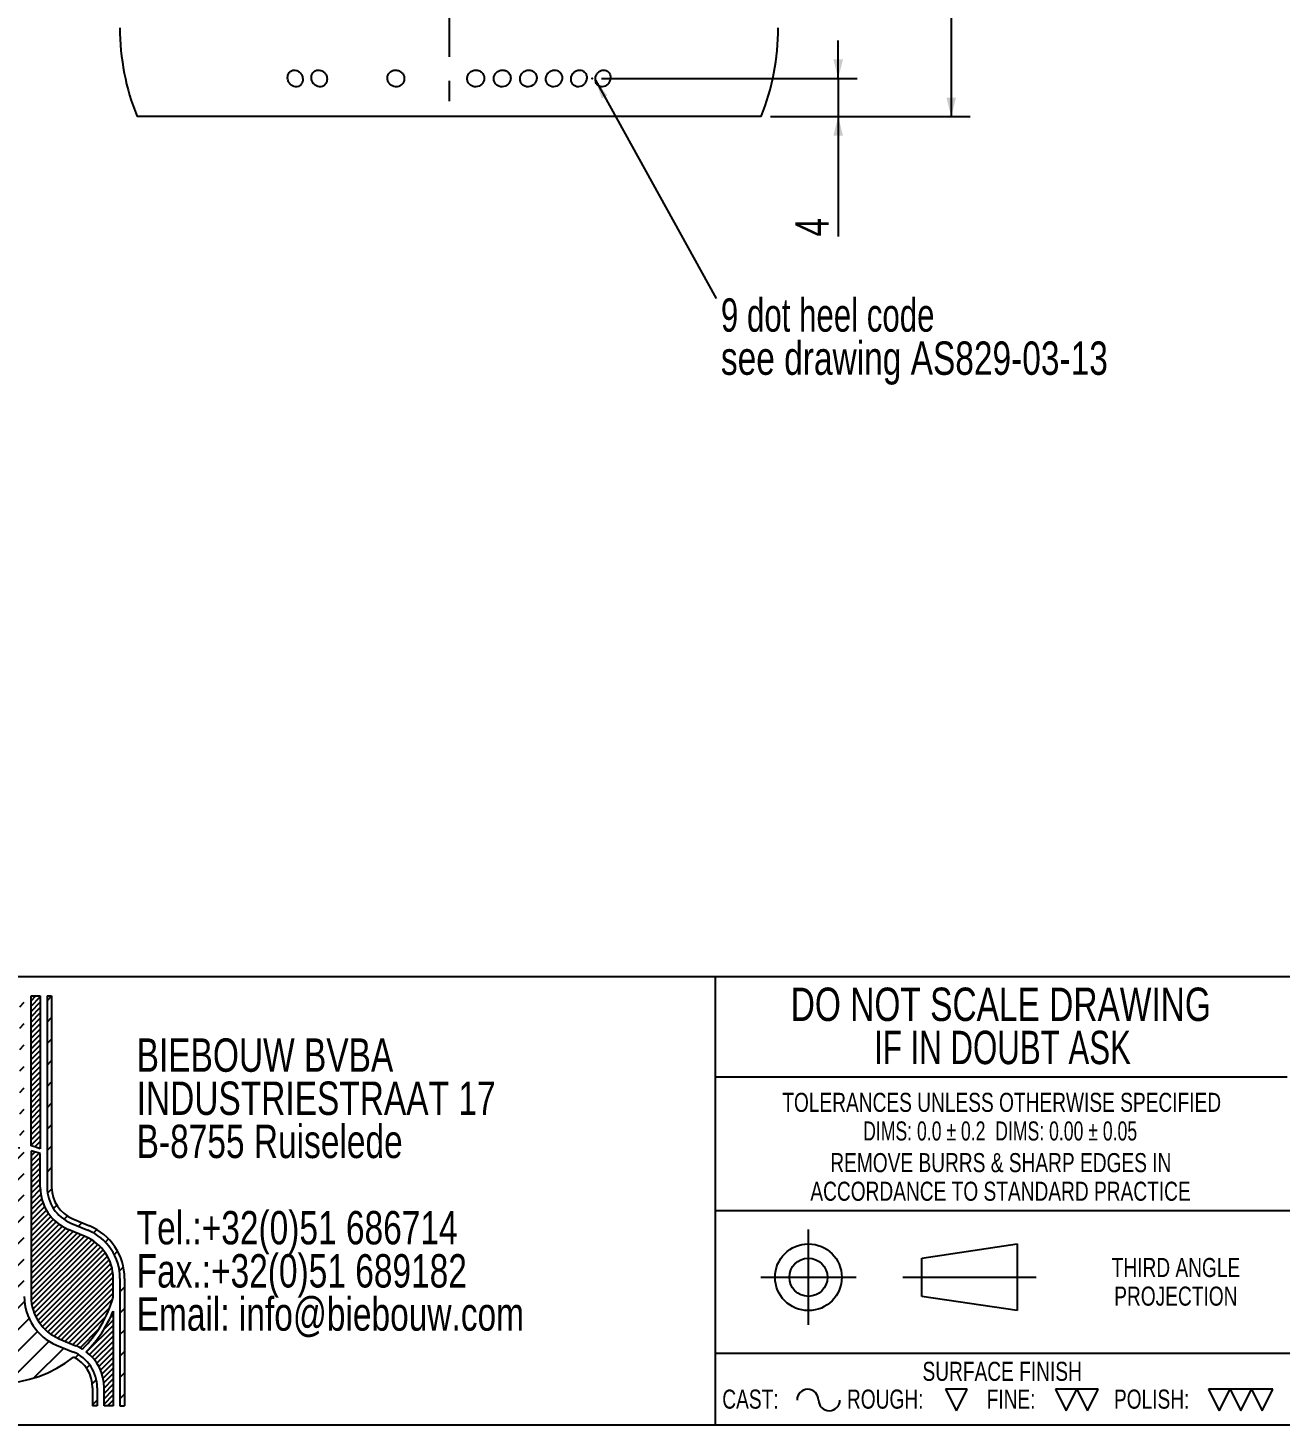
# Model space of a CAD drawing. Header units: millimetres. Extents: x 8 to 586, y 8 to 412.
# Drawn here: x 200.9 to 332.2, y 8 to 154.5 of the extents above; entities that cross this region are included whole.
import ezdxf

# ---------------------------------------------------------------- set-up
doc = ezdxf.new("R2010")
doc.units = ezdxf.units.MM
doc.header["$PDSIZE"] = -1
doc.linetypes.add('CENTERX2', pattern=[20.319999999999997, 12.7, -2.54, 2.54, -2.54])
for name, color, linetype in [('CENTERLINE', 4, 'CENTERX2'), ('DIMENSIONS', 2, 'Continuous'), ('HATCH', 3, 'Continuous'), ('TEXT', 2, 'Continuous')]:
    doc.layers.add(name, color=color, linetype=linetype)
doc.layers.add('OUTLINE', color=7, linetype='Continuous', lineweight=25)
doc.styles.add('SLDTEXTSTYLE0', font='TXT', dxfattribs={"width": 0.75})
doc.styles.add('SLDTEXTSTYLE1', font='TXT', dxfattribs={"width": 0.6911764705882353})
doc.styles.add('SLDTEXTSTYLE2', font='TXT', dxfattribs={"width": 0.7})
doc.dimstyles.new('SLDDIMSTYLE0', dxfattribs={"dimtxt": 3.5, "dimasz": 2, "dimexe": 0, "dimexo": 0.0625, "dimgap": 0.875, "dimtad": 1, "dimrnd": 1e-09, "dimzin": 12, "dimdsep": 46, "dimtxsty": 'SLDTEXTSTYLE0', "dimsah": 1, "dimcen": 0.09, "dimadec": 0, "dimazin": 3, "dimtfac": 1, "dimtofl": 0, "dimtmove": 0, "dimatfit": 3, "dimfxl": 0, "dimfrac": 2, "dimtolj": 1, "dimtzin": 12, "dimarcsym": 0})
doc.dimstyles.new('SLDDIMSTYLE12', dxfattribs={"dimtxt": 3.5, "dimasz": 2, "dimexe": 0, "dimexo": 0.0625, "dimgap": 0.875, "dimtad": 1, "dimrnd": 1e-09, "dimzin": 12, "dimdsep": 46, "dimtxsty": 'SLDTEXTSTYLE0', "dimsah": 1, "dimcen": 0.09, "dimadec": 0, "dimazin": 3, "dimtfac": 1, "dimtmove": 0, "dimatfit": 0, "dimfxl": 0, "dimfrac": 2, "dimtolj": 1, "dimtzin": 12, "dimarcsym": 0})
doc.dimstyles.new('SLDDIMSTYLE13', dxfattribs={"dimtxt": 0.18, "dimasz": 2, "dimexe": 0, "dimexo": 0.0625, "dimgap": 0, "dimtad": 0, "dimtih": 1, "dimtoh": 1, "dimdec": 0, "dimrnd": 1e-09, "dimzin": 0, "dimdsep": 46, "dimtxsty": 'Standard', "dimsah": 1, "dimcen": 0.09, "dimadec": 0, "dimazin": 0, "dimtfac": 2, "dimtdec": 0, "dimtofl": 0, "dimtmove": 0, "dimatfit": 3, "dimfxl": 0, "dimfrac": 2, "dimtolj": 1, "dimtzin": 0, "dimarcsym": 0})
pattern_1 = [(45, (0, 0), (-0.2806330037834111, 0.2806330037834111), [])]
pattern_2 = [(45.0000000000001, (0, 0), (-1.122532015133646, 1.122532015133642), [])]

# ---------------------------------------------------------------- blocks, each defined once
blk = doc.blocks.new('SW_NOTE_0_1')
at = {"layer": 'TEXT', "color": 0, "char_height": 3.5, "attachment_point": 1, "style": 'SLDTEXTSTYLE0'}
for s, insert in [('BIEBOUW BVBA', (0, 4.497652582159624)), ('INDUSTRIESTRAAT 17', (0, -0.02804194829763434)), ('B-8755 Ruiselede', (0, -4.553736478754892)), ('Tel.:+32(0)51 686714', (0, -13.60512553966941)), ('Fax.:+32(0)51 689182', (0, -18.13082007012667)), ('Email: info@biebouw.com', (0, -22.65651460058393))]:
    blk.add_mtext(s, dxfattribs=dict(at, insert=insert))
blk = doc.blocks.new('SW_NOTE_0_2')
at = {"layer": 'TEXT', "color": 0, "char_height": 2, "attachment_point": 2, "style": 'SLDTEXTSTYLE0'}
for s, insert in [('THIRD ANGLE', (8.343749999999982, 2.5700871898055)), ('PROJECTION', (8.329166397452347, -0.4299128362715322))]:
    blk.add_mtext(s, dxfattribs=dict(at, insert=insert))
blk = doc.blocks.new('SW_NOTE_0_3')
at = {"layer": 'TEXT', "color": 0, "char_height": 2, "attachment_point": 2, "style": 'SLDTEXTSTYLE0'}
for s, insert in [('REMOVE BURRS & SHARP EDGES IN', (21.78124999999998, 2.570087189805503)), ('ACCORDANCE TO STANDARD PRACTICE', (21.7472258657217, -0.4299128362715288))]:
    blk.add_mtext(s, dxfattribs=dict(at, insert=insert))
blk = doc.blocks.new('SW_NOTE_0_4')
at = {"layer": 'TEXT', "color": 0, "char_height": 2, "attachment_point": 2}
for s, insert, style in [('TOLERANCES UNLESS OTHERWISE SPECIFIED', (27.09375000000003, 2.570087189805503), 'SLDTEXTSTYLE0'), ('DIMS: 0.0 ± 0.2  DIMS: 0.00 ± 0.05', (26.93194648623465, -0.4299128362715288), 'SLDTEXTSTYLE1')]:
    blk.add_mtext(s, dxfattribs=dict(at, insert=insert, style=style))
blk = doc.blocks.new('SW_NOTE_0_5')
at = {"layer": 'TEXT', "color": 0, "char_height": 3.5, "attachment_point": 2}
for s, insert, style in [('DO NOT SCALE DRAWING', (28.71093749999998, 4.497652582159624), 'SLDTEXTSTYLE0'), ('IF IN DOUBT ASK', (28.89079850912096, -0.02804194829763434), 'SLDTEXTSTYLE2')]:
    blk.add_mtext(s, dxfattribs=dict(at, insert=insert, style=style))
blk = doc.blocks.new('_D_32')
at = {"layer": 'DIMENSIONS'}
for p, q in [((285.9002017751175, 149.2297910918383), (285.9002017751175, 153.2297910918383)), ((261.0780987572102, 149.2297910918383), (287.9002017751175, 149.2297910918383)), ((285.9002017751175, 149.2297910918383), (285.9002017751175, 145.2297910918383)), ((278.8051129626974, 145.2297910918383), (287.9002017751175, 145.2297910918383)), ((285.9002017751175, 145.2297910918383), (285.9002017751175, 132.646916016936))]:
    blk.add_line(p, q, dxfattribs=at)
for points in [[(285.9002017751175, 149.2297910918383), (286.4002017751175, 151.2297910918383), (285.4002017751175, 151.2297910918383)], [(285.9002017751175, 145.2297910918383), (285.4002017751175, 143.2297910918383), (286.4002017751175, 143.2297910918383)]]:
    blk.add_solid(points, dxfattribs=at)
at = {"layer": 'DIMENSIONS', "insert": (281.3884648605386, 132.646916016936), "char_height": 3.5, "attachment_point": 1, "rotation": 90.00000000000041, "style": 'SLDTEXTSTYLE0'}
blk.add_mtext('4', dxfattribs=at)
blk = doc.blocks.new('_D_33')
at = {"layer": 'DIMENSIONS'}
for p, q in [((249.6492055446438, 209.0297910918386), (299.7565778516518, 209.0297910918386)), ((297.7565778516518, 209.0297910918386), (297.7565778516518, 145.2297910918383)), ((278.8051129626974, 145.2297910918383), (299.7565778516518, 145.2297910918383))]:
    blk.add_line(p, q, dxfattribs=at)
for points in [[(297.7565778516518, 209.0297910918386), (297.2565778516518, 207.0297910918386), (298.2565778516518, 207.0297910918386)], [(297.7565778516518, 145.2297910918383), (298.2565778516518, 147.2297910918383), (297.2565778516518, 147.2297910918383)]]:
    blk.add_solid(points, dxfattribs=at)
at = {"layer": 'DIMENSIONS', "insert": (293.2448409370729, 172.604096561381), "char_height": 3.5, "attachment_point": 1, "rotation": 90.00000000000041, "style": 'SLDTEXTSTYLE0'}
blk.add_mtext('63,8', dxfattribs=at)
blk = doc.blocks.new('SW_NOTE_0_6')
at = {"layer": 'TEXT', "color": 0, "char_height": 3.5, "attachment_point": 1}
for s, insert, style in [('9 dot heel code', (0.5003157565675043, 0.03098314587354767), 'SLDTEXTSTYLE2'), ('see drawing AS829-03-13', (0.5003157565675043, -4.494711384583697), 'SLDTEXTSTYLE0')]:
    blk.add_mtext(s, dxfattribs=dict(at, insert=insert, style=style))

msp = doc.modelspace()

# ---------------------------------------------------------------- hatches: boundary and pattern name
at = {"layer": 'HATCH'}
h = msp.add_hatch(dxfattribs=at)
h.set_pattern_fill('LINE', color=256, scale=0.5, angle=45.0000000000001, style=0)
h.set_pattern_definition(pattern_2)
edge = h.paths.add_edge_path(flags=0)
edge.add_line((200.0499999999998, 53.00000000000038), (200.0499999999998, 37.04586100386642))
edge.add_arc((197.8999999999999, 24.81111111111201), 12.42222222222082, 80.03323369975537, 96.62580956482374)
edge.add_line((196.4666666666665, 37.15036394480542), (196.4666666666665, 32.93333333333326))
edge.add_arc((191.6888888888885, 32.93333333333326), 4.777777777777992, 292.61986494804023, 360, ccw=False)
edge.add_line((193.5264957264954, 28.52307692307666), (191.7623931623932, 27.78803418803433))
edge.add_arc((193.6000000000002, 23.37777777777772), 4.77777777777777, 112.6198649480405, 180)
edge.add_line((188.8222222222226, 23.37777777777772), (188.8222222222226, 16.3313967553349))
edge.add_arc((197.8999999999999, 24.81111111111201), 12.42222222222082, 223.049079800242, 308.804006026696)
edge.add_arc((204.1111111111113, 11.91111111111098), 3.583333333333258, -7.958078640513122e-13, 63.95466943930131, ccw=False)
edge.add_line((207.6944444444446, 11.91111111111098), (207.6944444444446, 10.00000000000023))
edge.add_line((207.6944444444446, 10.00000000000023), (208.1722222222219, 10.00000000000023))
edge.add_line((208.1722222222219, 10.00000000000023), (208.1722222222219, 11.91111111111098))
edge.add_arc((204.1111111111113, 11.91111111111098), 4.061111111110831, 0, 67.38013505196817)
edge.add_line((205.6730769230765, 15.6598290598291), (203.9089743589739, 16.39487179487187))
edge.add_arc((206.022222222222, 21.46666666666652), 5.494444444444417, 179.9999999999946, 247.3801350519557, ccw=False)
edge.add_line((200.5277777777776, 21.46666666666697), (200.5277777777776, 53.00000000000038))
edge.add_line((200.5277777777776, 53.00000000000038), (200.0499999999998, 53.00000000000038))
h = msp.add_hatch(dxfattribs=at)
h.set_pattern_fill('ANSI31', color=256, scale=0.125, style=0)
h.set_pattern_definition(pattern_1)
edge = h.paths.add_edge_path(flags=0)
edge.add_arc((197.8999999999999, 24.81111111111201), 12.89999999999925, 70.52877936550652, 74.97388624088018, ccw=False)
edge.add_line((202.2000000000001, 36.97334774751981), (202.2000000000001, 53.00000000000038))
edge.add_line((202.2000000000001, 53.00000000000038), (201.2444444444441, 53.00000000000038))
edge.add_line((201.2444444444441, 53.00000000000038), (201.2444444444441, 37.27003126327632))
h = msp.add_hatch(dxfattribs=at)
h.set_pattern_fill('LINE', color=256, scale=0.5, angle=45.0000000000001, style=0)
h.set_pattern_definition(pattern_2)
edge = h.paths.add_edge_path(flags=0)
edge.add_line((211.0388888888883, 10.00000000000023), (211.0388888888883, 23.37777777777772))
edge.add_arc((205.066666666666, 23.37777777777772), 5.972222222222335, 0, 67.38013505196155)
edge.add_line((207.3636752136744, 28.89059829059849), (205.5995726495722, 29.62564102564125))
edge.add_arc((206.9777777777772, 32.93333333333326), 3.583333333332913, 180, 247.3801350519601, ccw=False)
edge.add_line((203.3944444444444, 32.93333333333326), (203.3944444444444, 53.00000000000038))
edge.add_line((203.3944444444444, 53.00000000000038), (202.9166666666661, 53.00000000000038))
edge.add_line((202.9166666666661, 53.00000000000038), (202.9166666666661, 32.93333333333326))
edge.add_arc((206.9777777777772, 32.93333333333326), 4.061111111111019, 180, 247.3801350519551)
edge.add_line((205.4158119658111, 29.18461538461558), (207.1799145299137, 28.44957264957281))
edge.add_arc((205.066666666666, 23.37777777777772), 5.494444444444536, -7.958078640513122e-13, 67.38013505196102, ccw=False)
edge.add_line((210.5611111111105, 23.37777777777772), (210.5611111111105, 10.00000000000023))
edge.add_line((210.5611111111105, 10.00000000000023), (211.0388888888883, 10.00000000000023))
h = msp.add_hatch(dxfattribs=at)
h.set_pattern_fill('ANSI31', color=256, scale=0.125, style=0)
h.set_pattern_definition(pattern_1)
edge = h.paths.add_edge_path(flags=0)
edge.add_line((202.2000000000001, 32.93333333333326), (202.2000000000001, 36.46536376575504))
edge.add_arc((197.8999999999999, 24.81111111111201), 12.42222222222142, 69.74775325781039, 74.38150172435162)
edge.add_line((201.2444444444441, 36.77465140219116), (201.2444444444441, 21.46666666666697))
edge.add_arc((206.022222222222, 21.46666666666652), 4.777777777777787, 179.9999999999947, 247.3801350519586)
edge.add_line((204.1846153846151, 17.05641025641036), (205.9487179487182, 16.32136752136758))
edge.add_arc((204.1111111111113, 11.91111111111098), 4.777777777778035, 58.20753195096859, 67.38013505195858, ccw=False)
edge.add_arc((197.8999999999999, 24.81111111111201), 12.42222222222245, 314.6385798455304, 344.0576313943708)
edge.add_line((209.8444444444444, 21.39909530636341), (209.8444444444444, 23.37777777777772))
edge.add_arc((205.066666666666, 23.37777777777772), 4.777777777778299, 0, 67.38013505195484)
edge.add_line((206.9042735042734, 27.78803418803434), (205.1401709401707, 28.52307692307667))
edge.add_arc((206.9777777777772, 32.93333333333326), 4.777777777777462, 180, 247.3801350519645, ccw=False)
h = msp.add_hatch(dxfattribs=at)
h.set_pattern_fill('ANSI31', color=256, scale=0.125, style=0)
h.set_pattern_definition(pattern_1)
edge = h.paths.add_edge_path(flags=0)
edge.add_arc((197.8999999999999, 24.81111111111201), 12.90000000000028, 315.0375474160753, 337.8083934337228, ccw=False)
edge.add_arc((204.1111111111113, 11.91111111111098), 4.777777777777471, -7.958078640513122e-13, 52.37874481333131, ccw=False)
edge.add_line((208.8888888888884, 11.91111111111098), (208.8888888888884, 10.00000000000023))
edge.add_line((208.8888888888884, 10.00000000000023), (209.8444444444444, 10.00000000000023))
edge.add_line((209.8444444444444, 10.00000000000023), (209.8444444444444, 19.93871468701114))

# ---------------------------------------------------------------- linework, layer by layer
msp.add_point((260.0780987572102, 149.2297910918383))
at = {"layer": 'CENTERLINE'}
msp.add_line((245.0801129626975, 387.7280061361399), (245.0801129626975, 146.8569177006442), dxfattribs=at)
at = {"layer": 'OUTLINE'}
for p, q in [((277.8051118540511, 145.2297871229258), (212.3551140713439, 145.2297871229258)), ((586, 55.00000000000016), (183, 55.00000000000016)), ((273.0000000000002, 55.00000000000016), (273.0000000000002, 8.000000000000451)), ((201.2444444444441, 53.00000000000038), (202.2000000000001, 53.00000000000038)), ((201.2444444444441, 37.27003126327632), (201.2444444444441, 53.00000000000038)), ((202.2000000000001, 53.00000000000038), (202.2000000000001, 36.97334774751981)), ((202.9166666666661, 53.00000000000038), (203.3944444444444, 53.00000000000038)), ((202.9166666666661, 53.00000000000038), (202.9166666666661, 32.93333333333326)), ((203.3944444444444, 53.00000000000038), (203.3944444444444, 32.93333333333326)), ((332.9999999999998, 44.50000000000021), (273.0000000000002, 44.50000000000021)), ((201.2444444444441, 36.77465140219116), (201.2444444444441, 21.46666666666697)), ((202.2000000000001, 32.93333333333326), (202.2000000000001, 36.46536376575504)), ((205.5995726495722, 29.62564102564125), (207.3636752136744, 28.89059829059848)), ((273.0000000000002, 30.49999999999997), (586, 30.49999999999997)), ((206.9042735042734, 27.78803418803433), (205.1401709401707, 28.52307692307665)), ((205.4158119658111, 29.18461538461559), (207.1799145299137, 28.44957264957282)), ((282.7756903829634, 18.50000000000041), (282.7756903829634, 28.50000000000019)), ((294.6745526674716, 25.50000000000008), (304.6745526674718, 27.00000000000014)), ((304.6745526674718, 27.00000000000014), (304.6745526674718, 20.00000000000002)), ((294.6745526674716, 21.50000000000007), (294.6745526674716, 25.50000000000008)), ((277.775690382963, 23.5000000000003), (287.7756903829633, 23.5000000000003)), ((292.6745526674713, 23.5000000000003), (306.6745526674716, 23.5000000000003)), ((209.8444444444444, 21.39909530636341), (209.8444444444444, 23.37777777777772)), ((210.5611111111105, 23.37777777777772), (210.5611111111105, 10.00000000000023)), ((211.0388888888883, 23.37777777777772), (211.0388888888883, 10.00000000000023)), ((304.6745526674718, 20.00000000000002), (294.6745526674716, 21.50000000000007)), ((209.8444444444444, 19.93871468701114), (209.8444444444443, 9.999999999997803)), ((203.9089743589758, 16.39487179487036), (205.6730769230784, 15.65982905982759)), ((204.1846153846178, 17.05641025640913), (205.9487179487203, 16.32136752136642)), ((485.9999999999999, 15.50000000000029), (273.0000000000002, 15.50000000000029)), ((207.6944444444466, 11.91111111110882), (207.6944444444466, 9.999999999998064)), ((208.1722222222242, 11.91111111110882), (208.1722222222242, 9.999999999998064)), ((208.888888888891, 9.999999999998066), (208.888888888891, 11.91111111110882)), ((299.4186458063629, 11.75000000000015), (297.1686458063633, 11.75000000000015)), ((297.1686458063633, 11.75000000000015), (298.2936458063638, 9.500000000000064)), ((298.2936458063638, 9.500000000000064), (299.4186458063629, 11.75000000000015)), ((310.9316093288405, 11.75000000000015), (308.6816093288408, 11.75000000000015)), ((308.6816093288408, 11.75000000000015), (309.8066093288413, 9.500000000000064)), ((309.8066093288413, 9.500000000000064), (310.9316093288405, 11.75000000000015)), ((313.181609328841, 11.75000000000015), (310.9316093288405, 11.75000000000015)), ((310.9316093288405, 11.75000000000015), (312.0566093288409, 9.500000000000064)), ((312.0566093288409, 9.500000000000064), (313.181609328841, 11.75000000000015)), ((326.9999999999996, 11.75000000000015), (324.75, 11.75000000000015)), ((324.75, 11.75000000000015), (325.875, 9.500000000000064)), ((325.875, 9.500000000000064), (326.9999999999996, 11.75000000000015)), ((329.2499999999997, 11.75000000000015), (326.9999999999996, 11.75000000000015)), ((326.9999999999996, 11.75000000000015), (328.1249999999997, 9.500000000000064)), ((328.1249999999997, 9.500000000000064), (329.2499999999997, 11.75000000000015)), ((331.4999999999998, 11.75000000000015), (329.2499999999997, 11.75000000000015)), ((329.2499999999997, 11.75000000000015), (330.3749999999998, 9.500000000000064)), ((330.3749999999998, 9.500000000000064), (331.4999999999998, 11.75000000000015)), ((208.1722222222242, 9.999999999998064), (207.6944444444466, 9.999999999998064)), ((209.8444444444443, 9.999999999997803), (208.888888888891, 9.999999999998066)), ((210.5611111111105, 10.00000000000023), (211.0388888888883, 10.00000000000023)), ((586, 8.000000000000007), (8.000000000000007, 8.000000000000007))]:
    msp.add_line(p, q, dxfattribs=at)
for radius in [3.500000000000284, 1.999999999999773]:
    msp.add_circle((282.7756903829634, 23.5000000000003), radius, dxfattribs=at)
for centre, radius, start, end in [((235.4801129626975, 154.5297910918383), 24.92500000000001, 180, 201.9081252867975), ((254.6801129626974, 154.5297910918383), 24.92500000000007, 338.0918747132042, 0), ((197.8999999999999, 24.81111111111201), 12.4222222222215, 80.03323369975537, 308.804006026696), ((197.8999999999999, 24.81111111111201), 12.8999999999993, 70.52877936550735, 74.97388624088094), ((197.8999999999999, 24.81111111111201), 12.42222222222159, 69.74775325781039, 74.38150172435162), ((206.9777777777772, 32.93333333333326), 4.777777777777819, 180, 247.3801350519653), ((206.9777777777772, 32.93333333333326), 4.061111111111046, 180, 247.3801350519551), ((206.9777777777772, 32.93333333333326), 3.583333333332998, 180, 247.3801350519609), ((205.066666666666, 23.37777777777772), 5.4944444444446, 0, 67.38013505196184), ((205.066666666666, 23.37777777777772), 5.972222222222405, 0, 67.38013505196152), ((205.066666666666, 23.37777777777772), 4.777777777778425, 0, 67.38013505195477), ((206.022222222222, 21.46666666666652), 5.494444444445012, 179.9999999999954, 247.3801350519811), ((206.022222222222, 21.46666666666652), 4.77777777777797, 179.9999999999947, 247.3801350519938), ((197.8999999999999, 24.81111111111201), 12.42222222222249, 314.6385798455306, 344.0576313943708), ((197.8999999999999, 24.81111111111201), 12.90000000000048, 315.0375474160778, 337.8083934337236), ((204.1111111111134, 11.91111111110964), 4.777777777778155, 58.20753195099907, 67.3801350519603), ((204.1111111111134, 11.91111111110964), 4.061111111110837, 359.9999999999893, 67.38013505196913), ((204.1111111111134, 11.91111111110964), 3.583333333333552, 359.9999999999877, 63.95466943934127), ((204.1111111111134, 11.91111111110964), 4.777777777777651, 359.999999999991, 52.37874481336162), ((282.7083627971968, 10.62500000000011), 1.125000000000057, 0, 180), ((284.9583627971965, 10.62500000000011), 1.125, 180, 0)]:
    msp.add_arc(centre, radius, start, end, dxfattribs=at)
for points, knots in [([(229.6193327540726, 148.6872516375628), (229.6742395166076, 148.7782375242976), (229.7105551036224, 148.8816011828374), (229.743720566325, 149.1029668430912), (229.7399484292727, 149.219718199026), (229.6928744435009, 149.447360111369), (229.6490801102779, 149.559541756348), (229.5291449156332, 149.7598083026436), (229.451712451554, 149.8499744819484), (229.2763712066876, 149.9929220351073), (229.1771635834475, 150.0469692027456), (228.9720066343552, 150.1104838063816), (228.8666133986747, 150.1202071863484), (228.6621693501583, 150.0934556328082), (228.5661486546469, 150.0574542221075), (228.3962767394652, 149.9446918817131), (228.3237980811547, 149.868406612437), (228.2141274458567, 149.688161340803), (228.1766215383718, 149.5831715173672), (228.1429073216313, 149.363012252009), (228.1463932244393, 149.2455773680712), (228.1934784323612, 149.0182370655336), (228.2373102335018, 148.9064625297853), (228.358608340392, 148.7056044829102), (228.4356301274301, 148.6165932178709), (228.6138485675615, 148.4725688871725), (228.712620052829, 148.4193731634414), (228.9191499236025, 148.3558848803304), (229.0250940940455, 148.3464497976778), (229.3284728611614, 148.3859508868956), (229.5095192290028, 148.5052798640931), (229.6193327540727, 148.6872516375628)], [0, 0, 0, 0, 0.0625000000000001, 0.0625000000000001, 0.1250000000000002, 0.1250000000000002, 0.1875000000000003, 0.1875000000000003, 0.2500000000000004, 0.2500000000000004, 0.3125000000000005, 0.3125000000000005, 0.3750000000000006, 0.3750000000000006, 0.4375000000000007, 0.4375000000000007, 0.5000000000000008, 0.5000000000000008, 0.5625000000000009, 0.5625000000000009, 0.625000000000001, 0.625000000000001, 0.6875000000000011, 0.6875000000000011, 0.7500000000000011, 0.7500000000000011, 0.8125000000000012, 0.8125000000000012, 0.8750000000000013, 0.8750000000000013, 1, 1, 1, 1]), ([(232.1617391471061, 148.6997322204494), (232.2191648799219, 148.7919941105727), (232.2573119331803, 148.8962844419579), (232.2926119176169, 149.11874499217), (232.2891126264979, 149.2356475468688), (232.2409638356174, 149.462792106843), (232.1958067511387, 149.5743155486316), (232.0717578606221, 149.7725668552032), (231.9915304235626, 149.8613534819745), (231.8096706861966, 150.0010505929297), (231.7066926053839, 150.0532034859598), (231.4936181974867, 150.1127056832289), (231.384103174051, 150.1203228752642), (231.1715562972625, 150.0894047077249), (231.071679064561, 150.0514053178097), (230.8948581358127, 149.9350290918578), (230.819338484284, 149.8571536493281), (230.7048694341634, 149.6743906334711), (230.6655883488972, 149.5684627961708), (230.6298698251038, 149.3472298772329), (230.6331071702056, 149.2296474507182), (230.6812504835907, 149.0028201366147), (230.7263929858019, 148.8917043084392), (230.8516828267637, 148.692878681564), (230.9313720548296, 148.605228431572), (231.1159901421334, 148.4644826634797), (231.2184103022405, 148.4131568980239), (231.432761148523, 148.3536803710413), (231.5428137039046, 148.3463511998918), (231.8582360335224, 148.3920147891779), (232.0468876814746, 148.515208440203), (232.1617391471062, 148.6997322204494)], [0, 0, 0, 0, 0.06249999999999989, 0.06249999999999989, 0.1249999999999998, 0.1249999999999998, 0.1874999999999997, 0.1874999999999997, 0.2499999999999996, 0.2499999999999996, 0.3124999999999994, 0.3124999999999994, 0.3749999999999993, 0.3749999999999993, 0.4374999999999992, 0.4374999999999992, 0.4999999999999991, 0.4999999999999991, 0.562499999999999, 0.562499999999999, 0.6249999999999989, 0.6249999999999989, 0.6874999999999988, 0.6874999999999988, 0.7499999999999987, 0.7499999999999987, 0.8124999999999986, 0.8124999999999986, 0.8749999999999984, 0.8749999999999984, 1, 1, 1, 1]), ([(239.8123150809775, 148.3995324384902), (239.9218765322271, 148.4365209834489), (240.0211596497173, 148.4945053942715), (240.1903066383041, 148.6458719328646), (240.258872290812, 148.7387398170309), (240.3539170786265, 148.9438344547222), (240.3807770388096, 149.0574425401599), (240.3884859140137, 149.2855419333537), (240.3694026275621, 149.4024199275993), (240.28873669534, 149.6198047453603), (240.2267515171651, 149.721955309004), (240.0689492436378, 149.8961267183807), (239.9739542629365, 149.967855630461), (239.7614107017252, 150.0718198405512), (239.6471892030771, 150.102486598888), (239.4146034331998, 150.1185862930147), (239.2979055825614, 150.1035247017928), (239.0811505474375, 150.0302086687224), (238.980169309681, 149.9713467710885), (238.8115466419285, 149.8205596197588), (238.7422260050851, 149.7270932828566), (238.6466977139274, 149.5217890423384), (238.6195923933427, 149.4085036342569), (238.6115845286284, 149.1791602405905), (238.6302833449131, 149.0637462104831), (238.7119667235783, 148.8442666730714), (238.7736541798111, 148.7434266870414), (238.9322979073205, 148.5692632682757), (239.028166982873, 148.4976365345799), (239.3442799408524, 148.3437760420505), (239.5931921784785, 148.3255553485729), (239.8123150809776, 148.3995324384902)], [0, 0, 0, 0, 0.06250000000000004, 0.06250000000000004, 0.1250000000000001, 0.1250000000000001, 0.1875000000000001, 0.1875000000000001, 0.2500000000000002, 0.2500000000000002, 0.3125000000000002, 0.3125000000000002, 0.3750000000000002, 0.3750000000000002, 0.4375000000000003, 0.4375000000000003, 0.5000000000000003, 0.5000000000000003, 0.5625000000000003, 0.5625000000000003, 0.6250000000000004, 0.6250000000000004, 0.6875000000000004, 0.6875000000000004, 0.7500000000000004, 0.7500000000000004, 0.8125000000000006, 0.8125000000000006, 0.8750000000000006, 0.8750000000000006, 1, 1, 1, 1]), ([(248.5152772656114, 148.625805282344), (248.598315729853, 148.7097558789391), (248.6631864903317, 148.8078228627139), (248.7515279960771, 149.0224273608056), (248.7740103502322, 149.1378095407709), (248.7728056948187, 149.3668538539389), (248.7488601396621, 149.4818514425227), (248.6588987235392, 149.6914605686488), (248.5919026152678, 149.788258183171), (248.4263988662743, 149.9471871676097), (248.3267199142893, 150.0106957076096), (248.1098358952188, 150.0945223395707), (247.9933120375827, 150.1150325142447), (247.7571491250453, 150.1098638735469), (247.6410114679903, 150.0843368418743), (247.4245477764711, 149.9907709610494), (247.325888390542, 149.9230688903957), (247.1619305728357, 149.7567178327275), (247.096053042066, 149.6570953717339), (247.008231705992, 149.4435864439379), (246.9854288059296, 149.3275071429607), (246.9863896750068, 149.0986793514727), (247.0099853448733, 148.9840832808247), (247.1000243326918, 148.7737876887111), (247.1659752049546, 148.6782321966004), (247.3329145735672, 148.5180769717687), (247.4315818590253, 148.4555381050031), (247.649140868854, 148.3717386056126), (247.7661856978024, 148.351515816038), (248.1171047017618, 148.3590932616187), (248.3492003371281, 148.4579040891539), (248.5152772656114, 148.625805282344)], [0, 0, 0, 0, 0.0625, 0.0625, 0.125, 0.125, 0.1875, 0.1875, 0.25, 0.25, 0.3125, 0.3125, 0.375, 0.375, 0.4375, 0.4375, 0.5, 0.5, 0.5625, 0.5625, 0.625, 0.625, 0.6875, 0.6875, 0.75, 0.75, 0.8125, 0.8125, 0.875, 0.875, 1, 1, 1, 1]), ([(251.2778601977809, 148.6255297929434), (251.3616488629253, 148.7094457430049), (251.4277138895156, 148.8074859516213), (251.519178343276, 149.0220544877151), (251.5435771646259, 149.1374279548729), (251.5466044482437, 149.3664742488725), (251.5250014673433, 149.481482716308), (251.4397520427996, 149.6911313501136), (251.3751753857696, 149.7879580378242), (251.2141962879106, 149.946958588436), (251.1166597824167, 150.0105101037455), (250.9034747108187, 150.0944300972682), (250.7885042179622, 150.1149903475805), (250.5546706341551, 150.1099228714051), (250.43927567452, 150.0844454233428), (250.223380715782, 149.9909713892536), (250.1245358281654, 149.9233109087304), (249.9592928593534, 149.7570283217352), (249.89230357937, 149.6574330144208), (249.801513987655, 149.4439595282617), (249.7768231973928, 149.3278888982374), (249.773549737955, 149.0990587140315), (249.7947667212106, 148.9844517275174), (249.879927987418, 148.7741161606139), (249.9433881809857, 148.6785319699794), (250.1055575932536, 148.5183044621511), (250.2020092741447, 148.4557231422356), (250.4157215382163, 148.3718302766688), (250.531174517166, 148.3515573943628), (250.8786437725043, 148.358985198383), (251.1102828674919, 148.4576978928204), (251.2778601977809, 148.6255297929434)], [0, 0, 0, 0, 0.06249999999999999, 0.06249999999999999, 0.125, 0.125, 0.1874999999999999, 0.1874999999999999, 0.2499999999999999, 0.2499999999999999, 0.3124999999999999, 0.3124999999999999, 0.3749999999999999, 0.3749999999999999, 0.4374999999999999, 0.4374999999999999, 0.4999999999999999, 0.4999999999999999, 0.5624999999999999, 0.5624999999999999, 0.6249999999999999, 0.6249999999999999, 0.6874999999999999, 0.6874999999999999, 0.7499999999999998, 0.7499999999999998, 0.8124999999999998, 0.8124999999999998, 0.8749999999999998, 0.8749999999999998, 1, 1, 1, 1]), ([(253.9985130368382, 148.6255581480605), (254.0824408816217, 148.7094776655564), (254.1492029437814, 148.807520631401), (254.243063808878, 149.0220928714668), (254.2691571332494, 149.1374672365568), (254.2762847369725, 149.3665133286076), (254.2571155887889, 149.481520677105), (254.1770565088024, 149.6911652455942), (254.115291654549, 149.787988941202), (253.9598552092349, 149.9469821258056), (253.8650938135306, 150.0105292175745), (253.6570173194241, 150.0944396007044), (253.5443724390984, 150.1149946961472), (253.3144617043498, 150.1099168055059), (253.2006070800803, 150.0844342528087), (252.9867955103305, 149.9909507626788), (252.8884706208319, 149.923286000041), (252.7231476480234, 149.7569963628372), (252.6555507121236, 149.6573982593069), (252.5625139676653, 149.4439211227444), (252.5361594126603, 149.3278495990867), (252.5287846004226, 149.0990196592362), (252.5475340258507, 148.9844137954751), (252.6273401428056, 148.7740823419839), (252.6879244100179, 148.6785011048967), (252.8442985775481, 148.5182810368777), (252.9379090958657, 148.4557040867631), (253.146361752598, 148.3718208320672), (253.2594473787054, 148.3515531063971), (253.6010992522363, 148.3589963153952), (253.8306573472711, 148.4577191130687), (253.9985130368382, 148.6255581480605)], [0, 0, 0, 0, 0.06250000000000011, 0.06250000000000011, 0.1250000000000002, 0.1250000000000002, 0.1875000000000003, 0.1875000000000003, 0.2500000000000004, 0.2500000000000004, 0.3125000000000006, 0.3125000000000006, 0.3750000000000007, 0.3750000000000007, 0.4375000000000008, 0.4375000000000008, 0.5000000000000009, 0.5000000000000009, 0.5625000000000007, 0.5625000000000007, 0.6250000000000004, 0.6250000000000004, 0.6875000000000002, 0.6875000000000002, 0.75, 0.75, 0.8124999999999998, 0.8124999999999998, 0.8749999999999996, 0.8749999999999996, 1, 1, 1, 1]), ([(256.6596652740349, 148.6268643090087), (256.7430082986688, 148.7109478121328), (256.8098304133247, 148.8091174504156), (256.9050429301075, 149.023859682087), (256.9324318220086, 149.1392751230314), (256.9431661360706, 149.3683114328936), (256.9263348375865, 149.4832670439149), (256.8515920152476, 149.6927240816936), (256.7928623948943, 149.7894098748963), (256.6436959102227, 149.948063739799), (256.5522179616275, 150.0114071258043), (256.3504752021354, 150.0948750675699), (256.2408678587567, 150.1151928976572), (256.0164249616307, 150.1096357607436), (255.9049208104292, 150.0839183580142), (255.6948029542095, 149.9899999249624), (255.5977863122563, 149.9221382556997), (255.4338101955059, 149.7555245435191), (255.366249896987, 149.6557979785098), (255.2720001796756, 149.4421533155258), (255.2443820741166, 149.3260409162516), (255.2333976696757, 149.0972227089001), (255.249776265028, 148.9826687570862), (255.3241028568104, 148.7725270453514), (255.3815932718524, 148.6770819328413), (255.5314420550467, 148.5172045788357), (255.6217101846157, 148.4548288579591), (255.8236787074951, 148.3713880658689), (255.9336833875037, 148.3513576851594), (256.2672265358035, 148.3595097899223), (256.4929792247671, 148.4586973027606), (256.6596652740349, 148.6268643090087)], [0, 0, 0, 0, 0.06250000000000008, 0.06250000000000008, 0.1250000000000002, 0.1250000000000002, 0.1875000000000002, 0.1875000000000002, 0.2500000000000003, 0.2500000000000003, 0.3125000000000004, 0.3125000000000004, 0.3750000000000005, 0.3750000000000005, 0.4375000000000006, 0.4375000000000006, 0.5000000000000007, 0.5000000000000007, 0.5625000000000008, 0.5625000000000008, 0.6250000000000009, 0.6250000000000009, 0.6875000000000009, 0.6875000000000009, 0.750000000000001, 0.750000000000001, 0.8125000000000011, 0.8125000000000011, 0.8750000000000011, 0.8750000000000011, 1, 1, 1, 1]), ([(259.2434288639032, 148.6297528600364), (259.3254549809128, 148.7141966241986), (259.3916813395957, 148.8126440644184), (259.4871442939055, 149.0277578806733), (259.5153923256679, 149.1432621787125), (259.5291526019129, 149.3722735428709), (259.5145129305868, 149.4871133952734), (259.4451079828502, 149.6961538854893), (259.3895818669025, 149.7925342054255), (259.2473067749211, 149.9504376080019), (259.1595690439771, 150.0133309301134), (258.9652933450533, 150.095822185478), (258.8593953278468, 150.1156166238532), (258.6419010548061, 150.1090030253257), (258.5335344088064, 150.0827682719697), (258.3286941956221, 149.9878924176163), (258.2337710402656, 149.9195976853334), (258.0725830876311, 149.7522720431485), (258.0057213348824, 149.6522637673702), (257.9113456685594, 149.4382529547076), (257.8829000081635, 149.3220521563491), (257.8688817556276, 149.0932631861028), (257.8830350737067, 148.9788253700288), (257.9518614095716, 148.7691050646423), (258.0060946698903, 148.6739614814219), (258.1487963900771, 148.5148420596116), (258.2352733130239, 148.4529109187668), (258.4296285747586, 148.370446854579), (258.5358807844913, 148.3509400295824), (258.8591238042627, 148.3606548356878), (259.0793766298841, 148.4608653317121), (259.2434288639032, 148.6297528600364)], [0, 0, 0, 0, 0.06249999999999978, 0.06249999999999978, 0.1249999999999996, 0.1249999999999996, 0.1874999999999993, 0.1874999999999993, 0.2499999999999991, 0.2499999999999991, 0.3124999999999989, 0.3124999999999989, 0.3749999999999987, 0.3749999999999987, 0.4374999999999984, 0.4374999999999984, 0.4999999999999982, 0.4999999999999982, 0.562499999999998, 0.562499999999998, 0.6249999999999978, 0.6249999999999978, 0.6874999999999976, 0.6874999999999976, 0.7499999999999973, 0.7499999999999973, 0.8124999999999979, 0.8124999999999979, 0.8749999999999984, 0.8749999999999984, 1, 1, 1, 1]), ([(261.731998783368, 148.6341493722406), (261.8120258304906, 148.7191352327841), (261.8770497726479, 148.8179994151932), (261.9717543968898, 149.033667451049), (262.0004678262385, 149.1493018224139), (262.0167455872854, 149.378266571331), (262.0041812711135, 149.4929267298702), (261.9401781242437, 149.7013284450744), (261.8880365857293, 149.797242502211), (261.7532804981025, 149.9540034997692), (261.6697333019426, 150.0162129195005), (261.484026249209, 150.0972222176707), (261.3824843536426, 150.1162234656174), (261.1733532536547, 150.1080107125768), (261.0688709167601, 150.0809937896292), (260.870801846294, 149.9846723023378), (260.7787078522106, 149.9157246716154), (260.6216491738563, 149.7473278503915), (260.5560967953342, 149.6468970071615), (260.4625877100424, 149.432340202709), (260.433706124972, 149.3160100675843), (260.4171553633439, 149.0872741869991), (260.4291982409814, 148.973016615835), (260.4924606049142, 148.7639423996916), (260.5432609361378, 148.6692590440451), (260.6781892103363, 148.5112933014686), (260.7604337287613, 148.450037698252), (260.9460810157091, 148.3690556397799), (261.0479358536052, 148.3503422242335), (261.3587890023972, 148.3624224612547), (261.5719446891227, 148.4641776511536), (261.731998783368, 148.6341493722406)], [0, 0, 0, 0, 0.06250000000000006, 0.06250000000000006, 0.1250000000000001, 0.1250000000000001, 0.1875000000000002, 0.1875000000000002, 0.2500000000000002, 0.2500000000000002, 0.3125000000000003, 0.3125000000000003, 0.3750000000000003, 0.3750000000000003, 0.4375000000000004, 0.4375000000000004, 0.5000000000000004, 0.5000000000000004, 0.5625000000000004, 0.5625000000000004, 0.6250000000000006, 0.6250000000000006, 0.6875000000000007, 0.6875000000000007, 0.7500000000000007, 0.7500000000000007, 0.8125000000000007, 0.8125000000000007, 0.8750000000000008, 0.8750000000000008, 1, 1, 1, 1])]:
    msp.add_open_spline(points, degree=3, knots=knots, dxfattribs=at)

# ---------------------------------------------------------------- block references
at = {"layer": 'TEXT'}
for name, p in [('SW_NOTE_0_6', (273.0979292493529, 126.143226919758)), ('SW_NOTE_0_5', (274.2468611209744, 49.38226448464811)), ('SW_NOTE_0_1', (212.3116075914335, 44.05647200903432)), ('SW_NOTE_0_4', (275.9558864741677, 40.2751219668955)), ('SW_NOTE_0_3', (281.1794997065419, 33.95369339546703)), ('SW_NOTE_0_2', (312.9888554330497, 22.95369339546702))]:
    msp.add_blockref(name, p, dxfattribs=at)

# ---------------------------------------------------------------- texts
at = {"layer": 'TEXT', "char_height": 2, "style": 'SLDTEXTSTYLE0'}
for s, insert, attachment_point in [('SURFACE FINISH', (303.1010282843463, 14.63616514665308), 2), ('CAST:', (273.7414478156986, 11.71938222873777), 1), ('ROUGH:', (286.8177506495296, 11.71938222873777), 1), ('POLISH:', (314.8244601770984, 11.71938222873777), 1), ('FINE:', (301.472204460089, 11.71938222873777), 1)]:
    msp.add_mtext(s, dxfattribs=dict(at, insert=insert, attachment_point=attachment_point))

# ---------------------------------------------------------------- dimensions: what is measured, and where the dimension line sits
at = {"layer": 'DIMENSIONS'}
for base, p1, dimstyle, picture, middle in [((297.7565778516519, 145.2297910918383), (248.6492055446438, 209.0297910918386), 'SLDDIMSTYLE0', '_D_33', (297.7565778516519, 177.1297910918384)), ((285.9002017751176, 145.2297910918383), (260.0780987572102, 149.2297910918383), 'SLDDIMSTYLE12', '_D_32', (285.9002017751176, 133.9399716136975))]:
    dim = msp.add_linear_dim(base=base, p1=p1, p2=(277.8051129626974, 145.2297910918383), angle=90.0000000000002, dimstyle=dimstyle, dxfattribs=at)
    dim.commit()
    dim.dimension.update_dxf_attribs({"geometry": picture, "text_midpoint": middle, "dimtype": 160})

# ---------------------------------------------------------------- leaders
at = {"layer": 'TEXT'}
msp.add_leader([(260.4272283968818, 149.0399057626495), (273.0979292493529, 126.143226919758)], dimstyle='SLDDIMSTYLE13', dxfattribs=at)

doc.saveas('drawing.dxf')
